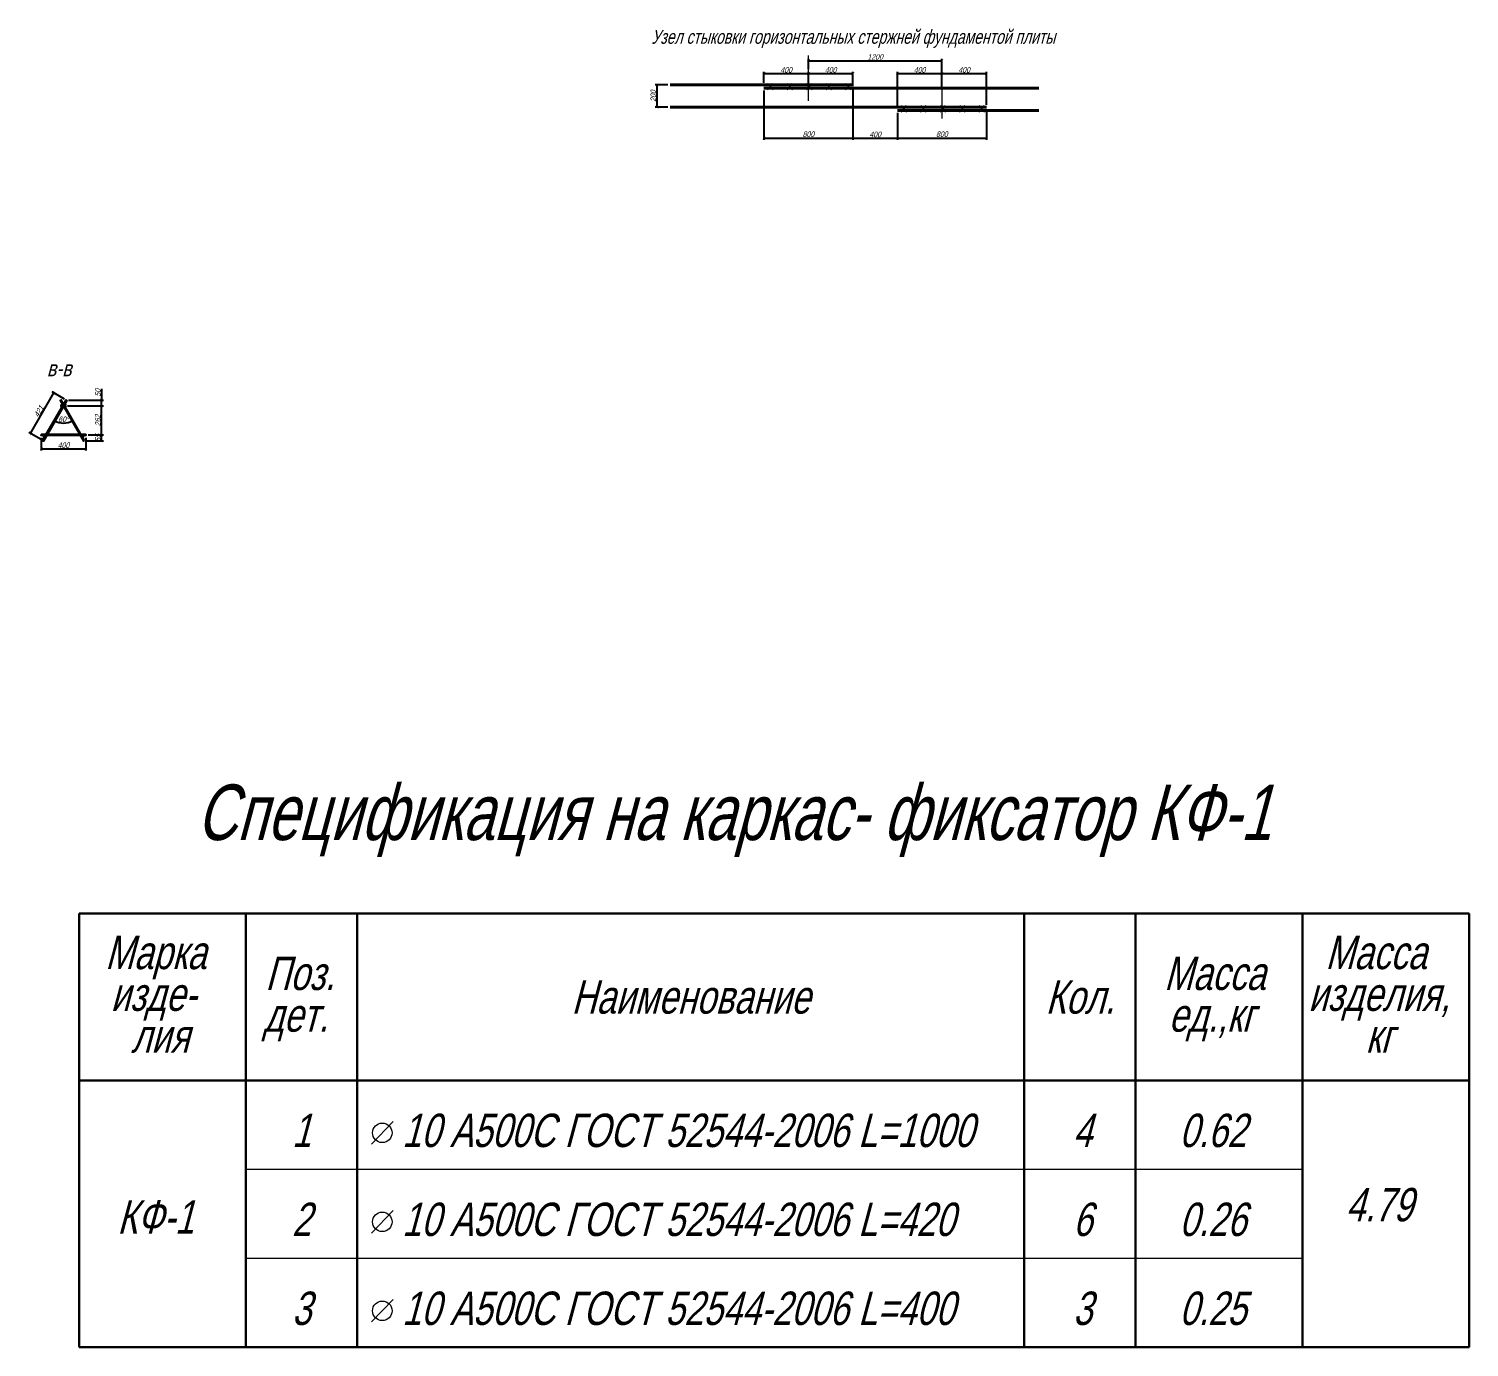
# Model space of a CAD drawing. Header units: millimetres. Extents: x 5929542 to 6152618, y 10240044 to 10382466.
# Drawn here: x 6063278 to 6076229, y 10240044 to 10251901 of the extents above; entities that cross this region are included whole.
import ezdxf
from ezdxf.enums import TextEntityAlignment as Align

# ---------------------------------------------------------------- set-up
doc = ezdxf.new("R2010")
doc.units = ezdxf.units.MM
doc.header["$PDMODE"] = 35
doc.linetypes.add('осевая', pattern=[50.8, 31.75, -6.35, 6.35, -6.35])
doc.layers.get('Defpoints').update_dxf_attribs({"color": 253})
doc.layers.add('CS_UNPLOTTED', color=254, linetype='Continuous', plot=False)
doc.layers.add('KJ_5 размеры Р', color=7, linetype='Continuous', lineweight=9, true_color=0x060000)
for name, color, linetype, lineweight in [('арматура', 7, 'Continuous', 40), ('Оси', 6, 'осевая', 9), ('Основная', 7, 'Continuous', 30), ('Построения', 7, 'Continuous', 13), ('Размеры', 172, 'Continuous', 13), ('Текст', 134, 'Continuous', 13)]:
    doc.layers.add(name, color=color, linetype=linetype, lineweight=lineweight)
doc.styles.add('GOST 2.304', font='mipgost.ttf', dxfattribs={"width": 0.75, "oblique": 15})
doc.dimstyles.new('1k100', dxfattribs={"dimscale": 100, "dimtxt": 2.5, "dimasz": 1.2, "dimexe": 0.8, "dimexo": 1, "dimgap": 0.4, "dimtad": 1, "dimdec": 0, "dimtxsty": 'GOST 2.304', "dimblk": 'ARCHTICK', "dimcen": 2.5, "dimadec": 0, "dimazin": 0, "dimtfac": 1, "dimtdec": 0, "dimtmove": 0, "dimatfit": 3, "dimfxl": 1.25, "dimarcsym": 0})
doc.dimstyles.new('1k25', dxfattribs={"dimscale": 25, "dimtxt": 2.5, "dimasz": 1.2, "dimexe": 0.8, "dimexo": 1, "dimgap": 0.5, "dimtad": 1, "dimdec": 0, "dimtxsty": 'GOST 2.304', "dimblk": 'ARCHTICK', "dimcen": 2.5, "dimadec": 0, "dimazin": 0, "dimtfac": 1, "dimtdec": 0, "dimtmove": 0, "dimatfit": 3, "dimfxl": 1.25, "dimarcsym": 0})

# ---------------------------------------------------------------- blocks, each defined once
blk = doc.blocks.new('_ArchTick')
at = {"color": 0, "linetype": 'ByBlock', "const_width": 0.15}
blk.add_lwpolyline([(-0.5, -0.5), (0.5, 0.5)], dxfattribs=at)
blk = doc.blocks.new('*D603')
at = {"layer": 'Defpoints', "color": 0, "transparency": 16777216}
for p in [(6069888, 10251366), (6070688, 10251072), (6070688, 10250918)]:
    blk.add_point(p, dxfattribs=at)
at = {"layer": 'Размеры', "color": 0, "lineweight": -2, "transparency": 16777216}
for p, q in [((6069888, 10251346), (6069888, 10250902)), ((6070688, 10251052), (6070688, 10250902)), ((6069888, 10250918), (6070688, 10250918))]:
    blk.add_line(p, q, dxfattribs=at)
at = {"layer": 'Размеры', "color": 0, "lineweight": -2, "transparency": 16777216, "xscale": 24, "yscale": 24, "zscale": 24, "rotation": 180}
blk.add_blockref('_ArchTick', (6069888, 10250918), dxfattribs=at)
at = {"layer": 'Размеры', "color": 0, "lineweight": -2, "transparency": 16777216, "xscale": 24, "yscale": 24, "zscale": 24}
blk.add_blockref('_ArchTick', (6070688, 10250918), dxfattribs=at)
at = {"layer": 'Размеры', "color": 0, "transparency": 16777216, "insert": (6070288, 10250953), "char_height": 50, "attachment_point": 5, "style": 'GOST 2.304'}
blk.add_mtext('800', dxfattribs=at)
blk = doc.blocks.new('*D604')
at = {"layer": 'Defpoints', "color": 0, "transparency": 16777216}
for p in [(6071088, 10251166), (6071888, 10251196), (6071888, 10250918)]:
    blk.add_point(p, dxfattribs=at)
at = {"layer": 'Размеры', "color": 0, "lineweight": -2, "transparency": 16777216}
for p, q in [((6071088, 10251146), (6071088, 10250902)), ((6071888, 10251176), (6071888, 10250902)), ((6071088, 10250918), (6071888, 10250918))]:
    blk.add_line(p, q, dxfattribs=at)
at = {"layer": 'Размеры', "color": 0, "lineweight": -2, "transparency": 16777216, "xscale": 24, "yscale": 24, "zscale": 24, "rotation": 180}
blk.add_blockref('_ArchTick', (6071088, 10250918), dxfattribs=at)
at = {"layer": 'Размеры', "color": 0, "lineweight": -2, "transparency": 16777216, "xscale": 24, "yscale": 24, "zscale": 24}
blk.add_blockref('_ArchTick', (6071888, 10250918), dxfattribs=at)
at = {"layer": 'Размеры', "color": 0, "transparency": 16777216, "insert": (6071488, 10250953), "char_height": 50, "attachment_point": 5, "style": 'GOST 2.304'}
blk.add_mtext('800', dxfattribs=at)
blk = doc.blocks.new('*D600')
at = {"layer": 'Defpoints', "color": 0, "ltscale": 20, "transparency": 16777216}
for p in [(6070688, 10251396), (6071088, 10251166), (6071088, 10250918)]:
    blk.add_point(p, dxfattribs=at)
at = {"layer": 'Размеры', "color": 0, "lineweight": -2, "ltscale": 20, "transparency": 16777216}
for p, q in [((6070688, 10251376), (6070688, 10250902)), ((6071088, 10251146), (6071088, 10250902)), ((6070688, 10250918), (6071088, 10250918))]:
    blk.add_line(p, q, dxfattribs=at)
at = {"layer": 'Размеры', "color": 0, "lineweight": -2, "ltscale": 20, "transparency": 16777216, "xscale": 24, "yscale": 24, "zscale": 24, "rotation": 180}
blk.add_blockref('_ArchTick', (6070688, 10250918), dxfattribs=at)
at = {"layer": 'Размеры', "color": 0, "lineweight": -2, "ltscale": 20, "transparency": 16777216, "xscale": 24, "yscale": 24, "zscale": 24}
blk.add_blockref('_ArchTick', (6071088, 10250918), dxfattribs=at)
at = {"layer": 'Размеры', "color": 0, "ltscale": 20, "transparency": 16777216, "insert": (6070888, 10250951), "char_height": 50, "attachment_point": 5, "style": 'GOST 2.304'}
blk.add_mtext('400', dxfattribs=at)
blk = doc.blocks.new('*D608')
at = {"layer": 'Defpoints', "color": 0, "ltscale": 20, "transparency": 16777216}
for p in [(6063775, 10248196), (6063790, 10248248), (6063932, 10248248)]:
    blk.add_point(p, dxfattribs=at)
at = {"layer": 'Размеры', "color": 0, "lineweight": -2, "ltscale": 20, "transparency": 16777216}
for p, q in [((6063795, 10248196), (6063948, 10248196)), ((6063810, 10248248), (6063948, 10248248)), ((6063932, 10248196), (6063932, 10248248))]:
    blk.add_line(p, q, dxfattribs=at)
at = {"layer": 'Размеры', "color": 0, "lineweight": -2, "ltscale": 20, "transparency": 16777216, "xscale": 24, "yscale": 24, "zscale": 24}
for p, rotation in [((6063932, 10248248), 90), ((6063932, 10248196), 270)]:
    blk.add_blockref('_ArchTick', p, dxfattribs=dict(at, rotation=rotation))
at = {"layer": 'Размеры', "color": 0, "ltscale": 20, "transparency": 16777216, "insert": (6063899, 10248222), "char_height": 50, "attachment_point": 5, "rotation": 90, "style": 'GOST 2.304'}
blk.add_mtext('55', dxfattribs=at)
blk = doc.blocks.new('*D609')
at = {"layer": 'Defpoints', "color": 0, "ltscale": 20, "transparency": 16777216}
for p in [(6063605, 10248510), (6063932, 10248510), (6063790, 10248248)]:
    blk.add_point(p, dxfattribs=at)
at = {"layer": 'Размеры', "color": 0, "lineweight": -2, "ltscale": 20, "transparency": 16777216}
for p, q in [((6063625, 10248510), (6063948, 10248510)), ((6063932, 10248248), (6063932, 10248510)), ((6063810, 10248248), (6063948, 10248248))]:
    blk.add_line(p, q, dxfattribs=at)
at = {"layer": 'Размеры', "color": 0, "lineweight": -2, "ltscale": 20, "transparency": 16777216, "xscale": 24, "yscale": 24, "zscale": 24}
for p, rotation in [((6063932, 10248510), 90), ((6063932, 10248248), 270)]:
    blk.add_blockref('_ArchTick', p, dxfattribs=dict(at, rotation=rotation))
at = {"layer": 'Размеры', "color": 0, "ltscale": 20, "transparency": 16777216, "insert": (6063899, 10248379), "char_height": 50, "attachment_point": 5, "rotation": 90, "style": 'GOST 2.304'}
blk.add_mtext('262', dxfattribs=at)
blk = doc.blocks.new('*D610')
at = {"layer": 'Defpoints', "color": 0, "ltscale": 20, "transparency": 16777216}
for p in [(6063616, 10248561), (6063932, 10248561), (6063605, 10248510)]:
    blk.add_point(p, dxfattribs=at)
at = {"layer": 'Размеры', "color": 0, "lineweight": -2, "ltscale": 20, "transparency": 16777216}
for p, q in [((6063636, 10248561), (6063948, 10248561)), ((6063932, 10248663), (6063932, 10248561)), ((6063932, 10248510), (6063932, 10248561)), ((6063625, 10248510), (6063948, 10248510))]:
    blk.add_line(p, q, dxfattribs=at)
at = {"layer": 'Размеры', "color": 0, "lineweight": -2, "ltscale": 20, "transparency": 16777216, "xscale": 24, "yscale": 24, "zscale": 24}
for p, rotation in [((6063932, 10248561), 90), ((6063932, 10248510), 270)]:
    blk.add_blockref('_ArchTick', p, dxfattribs=dict(at, rotation=rotation))
at = {"layer": 'Размеры', "color": 0, "ltscale": 20, "transparency": 16777216, "insert": (6063899, 10248628), "char_height": 50, "attachment_point": 5, "rotation": 90, "style": 'GOST 2.304'}
blk.add_mtext('50', dxfattribs=at)
blk = doc.blocks.new('*D615')
at = {"layer": 'Defpoints', "color": 0, "ltscale": 20, "transparency": 16777216}
for p in [(6063564, 10248561), (6063616, 10248561), (6063563, 10248358), (6063406, 10248196), (6063775, 10248196)]:
    blk.add_point(p, dxfattribs=at)
at = {"layer": 'Размеры', "color": 0, "lineweight": -2, "ltscale": 20, "transparency": 16777216}
blk.add_arc((6063590, 10248515), 160, 240, 300, dxfattribs=at)
at = {"layer": 'Размеры', "color": 0, "lineweight": -2, "ltscale": 20, "transparency": 16777216, "xscale": 24, "yscale": 24, "zscale": 24}
for p, rotation in [((6063510, 10248377), 150.0000000000036), ((6063670, 10248377), 29.99999999999638)]:
    blk.add_blockref('_ArchTick', p, dxfattribs=dict(at, rotation=rotation))
at = {"layer": 'Размеры', "color": 0, "ltscale": 20, "transparency": 16777216, "insert": (6063590, 10248389), "char_height": 50, "attachment_point": 5, "style": 'GOST 2.304'}
blk.add_mtext('60°', dxfattribs=at)
blk = doc.blocks.new('*D616')
at = {"layer": 'Defpoints', "color": 0, "ltscale": 20, "transparency": 16777216}
for p in [(6063502, 10248627), (6063616, 10248561), (6063406, 10248196)]:
    blk.add_point(p, dxfattribs=at)
at = {"layer": 'Размеры', "color": 0, "lineweight": -2, "ltscale": 20, "transparency": 16777216}
for p, q in [((6063292, 10248262), (6063502, 10248627)), ((6063599, 10248571), (6063488, 10248635)), ((6063388, 10248206), (6063278, 10248270))]:
    blk.add_line(p, q, dxfattribs=at)
at = {"layer": 'Размеры', "color": 0, "lineweight": -2, "ltscale": 20, "transparency": 16777216, "xscale": 24, "yscale": 24, "zscale": 24}
for p, rotation in [((6063502, 10248627), 59.99999999992855), ((6063292, 10248262), 239.9999999999285)]:
    blk.add_blockref('_ArchTick', p, dxfattribs=dict(at, rotation=rotation))
at = {"layer": 'Размеры', "color": 0, "ltscale": 20, "transparency": 16777216, "insert": (6063368, 10248461), "char_height": 50, "attachment_point": 5, "rotation": 60, "style": 'GOST 2.304'}
blk.add_mtext('421', dxfattribs=at)
blk = doc.blocks.new('*D617')
at = {"layer": 'Defpoints', "color": 0, "ltscale": 20, "transparency": 16777216}
for p in [(6063390, 10248243), (6063790, 10248243), (6063790, 10248123)]:
    blk.add_point(p, dxfattribs=at)
at = {"layer": 'Размеры', "color": 0, "lineweight": -2, "ltscale": 20, "transparency": 16777216}
for p, q in [((6063390, 10248223), (6063390, 10248107)), ((6063790, 10248223), (6063790, 10248107)), ((6063390, 10248123), (6063790, 10248123))]:
    blk.add_line(p, q, dxfattribs=at)
at = {"layer": 'Размеры', "color": 0, "lineweight": -2, "ltscale": 20, "transparency": 16777216, "xscale": 24, "yscale": 24, "zscale": 24, "rotation": 180}
blk.add_blockref('_ArchTick', (6063390, 10248123), dxfattribs=at)
at = {"layer": 'Размеры', "color": 0, "lineweight": -2, "ltscale": 20, "transparency": 16777216, "xscale": 24, "yscale": 24, "zscale": 24}
blk.add_blockref('_ArchTick', (6063790, 10248123), dxfattribs=at)
at = {"layer": 'Размеры', "color": 0, "ltscale": 20, "transparency": 16777216, "insert": (6063590, 10248156), "char_height": 50, "attachment_point": 5, "style": 'GOST 2.304'}
blk.add_mtext('400', dxfattribs=at)
blk = doc.blocks.new('*D686')
at = {"layer": 'Defpoints', "color": 0, "ltscale": 20, "transparency": 16777216}
for p in [(6064544, 10248558), (6064597, 10248558), (6064543, 10248356), (6064386, 10248193), (6064755, 10248193)]:
    blk.add_point(p, dxfattribs=at)
at = {"layer": 'Размеры', "color": 0, "lineweight": -2, "ltscale": 20, "transparency": 16777216}
blk.add_arc((6064570, 10248513), 160, 240, 300, dxfattribs=at)
at = {"layer": 'Размеры', "color": 0, "lineweight": -2, "ltscale": 20, "transparency": 16777216, "xscale": 24, "yscale": 24, "zscale": 24}
for p, rotation in [((6064491, 10248375), 150.0000000000036), ((6064650, 10248375), 29.99999999999638)]:
    blk.add_blockref('_ArchTick', p, dxfattribs=dict(at, rotation=rotation))
at = {"layer": 'Размеры', "color": 0, "ltscale": 20, "transparency": 16777216, "insert": (6064570, 10248386), "char_height": 50, "attachment_point": 5, "style": 'GOST 2.304'}
blk.add_mtext('60°', dxfattribs=at)
blk = doc.blocks.new('*D692')
at = {"layer": 'Defpoints', "color": 0, "ltscale": 20, "transparency": 16777216}
for p in [(6071488, 10251614), (6070288, 10251519), (6071488, 10251457)]:
    blk.add_point(p, dxfattribs=at)
at = {"layer": 'Размеры', "color": 0, "lineweight": -2, "ltscale": 20, "transparency": 16777216}
for p, q in [((6070288, 10251539), (6070288, 10251630)), ((6070288, 10251614), (6071488, 10251614)), ((6071488, 10251477), (6071488, 10251630))]:
    blk.add_line(p, q, dxfattribs=at)
at = {"layer": 'Размеры', "color": 0, "lineweight": -2, "ltscale": 20, "transparency": 16777216, "xscale": 24, "yscale": 24, "zscale": 24, "rotation": 180}
blk.add_blockref('_ArchTick', (6070288, 10251614), dxfattribs=at)
at = {"layer": 'Размеры', "color": 0, "lineweight": -2, "ltscale": 20, "transparency": 16777216, "xscale": 24, "yscale": 24, "zscale": 24}
blk.add_blockref('_ArchTick', (6071488, 10251614), dxfattribs=at)
at = {"layer": 'Размеры', "color": 0, "ltscale": 20, "transparency": 16777216, "insert": (6070888, 10251647), "char_height": 50, "attachment_point": 5, "style": 'GOST 2.304'}
blk.add_mtext('1200', dxfattribs=at)
blk = doc.blocks.new('*D693')
at = {"layer": 'Defpoints', "color": 0, "ltscale": 20, "transparency": 16777216}
for p in [(6069045, 10251396), (6068926, 10251196), (6069045, 10251196)]:
    blk.add_point(p, dxfattribs=at)
at = {"layer": 'Размеры', "color": 0, "lineweight": -2, "ltscale": 20, "transparency": 16777216}
for p, q in [((6069025, 10251396), (6068910, 10251396)), ((6068926, 10251396), (6068926, 10251196)), ((6069025, 10251196), (6068910, 10251196))]:
    blk.add_line(p, q, dxfattribs=at)
at = {"layer": 'Размеры', "color": 0, "lineweight": -2, "ltscale": 20, "transparency": 16777216, "xscale": 24, "yscale": 24, "zscale": 24}
for p, rotation in [((6068926, 10251396), 90), ((6068926, 10251196), 270)]:
    blk.add_blockref('_ArchTick', p, dxfattribs=dict(at, rotation=rotation))
at = {"layer": 'Размеры', "color": 0, "ltscale": 20, "transparency": 16777216, "insert": (6068893, 10251296), "char_height": 50, "attachment_point": 5, "rotation": 90, "style": 'GOST 2.304'}
blk.add_mtext('200', dxfattribs=at)
blk = doc.blocks.new('*D694')
at = {"layer": 'Defpoints', "color": 0, "ltscale": 20, "transparency": 16777216}
for p in [(6070288, 10251498), (6069888, 10251396), (6070288, 10251396)]:
    blk.add_point(p, dxfattribs=at)
at = {"layer": 'Размеры', "color": 0, "lineweight": -2, "ltscale": 20, "transparency": 16777216}
for p, q in [((6069888, 10251416), (6069888, 10251514)), ((6069888, 10251498), (6070288, 10251498)), ((6070288, 10251416), (6070288, 10251514))]:
    blk.add_line(p, q, dxfattribs=at)
at = {"layer": 'Размеры', "color": 0, "lineweight": -2, "ltscale": 20, "transparency": 16777216, "xscale": 24, "yscale": 24, "zscale": 24, "rotation": 180}
blk.add_blockref('_ArchTick', (6069888, 10251498), dxfattribs=at)
at = {"layer": 'Размеры', "color": 0, "lineweight": -2, "ltscale": 20, "transparency": 16777216, "xscale": 24, "yscale": 24, "zscale": 24}
blk.add_blockref('_ArchTick', (6070288, 10251498), dxfattribs=at)
at = {"layer": 'Размеры', "color": 0, "ltscale": 20, "transparency": 16777216, "insert": (6070088, 10251531), "char_height": 50, "attachment_point": 5, "style": 'GOST 2.304'}
blk.add_mtext('400', dxfattribs=at)
blk = doc.blocks.new('*D695')
at = {"layer": 'Defpoints', "color": 0, "ltscale": 20, "transparency": 16777216}
for p in [(6070688, 10251498), (6070288, 10251361), (6070688, 10251366)]:
    blk.add_point(p, dxfattribs=at)
at = {"layer": 'Размеры', "color": 0, "lineweight": -2, "ltscale": 20, "transparency": 16777216}
for p, q in [((6070288, 10251381), (6070288, 10251514)), ((6070288, 10251498), (6070688, 10251498)), ((6070688, 10251386), (6070688, 10251514))]:
    blk.add_line(p, q, dxfattribs=at)
at = {"layer": 'Размеры', "color": 0, "lineweight": -2, "ltscale": 20, "transparency": 16777216, "xscale": 24, "yscale": 24, "zscale": 24, "rotation": 180}
blk.add_blockref('_ArchTick', (6070288, 10251498), dxfattribs=at)
at = {"layer": 'Размеры', "color": 0, "lineweight": -2, "ltscale": 20, "transparency": 16777216, "xscale": 24, "yscale": 24, "zscale": 24}
blk.add_blockref('_ArchTick', (6070688, 10251498), dxfattribs=at)
at = {"layer": 'Размеры', "color": 0, "ltscale": 20, "transparency": 16777216, "insert": (6070488, 10251531), "char_height": 50, "attachment_point": 5, "style": 'GOST 2.304'}
blk.add_mtext('400', dxfattribs=at)
blk = doc.blocks.new('*D696')
at = {"layer": 'Defpoints', "color": 0, "ltscale": 20, "transparency": 16777216}
for p in [(6071488, 10251498), (6071488, 10251396), (6071088, 10251166)]:
    blk.add_point(p, dxfattribs=at)
at = {"layer": 'Размеры', "color": 0, "lineweight": -2, "ltscale": 20, "transparency": 16777216}
for p, q in [((6071088, 10251186), (6071088, 10251514)), ((6071088, 10251498), (6071488, 10251498)), ((6071488, 10251416), (6071488, 10251514))]:
    blk.add_line(p, q, dxfattribs=at)
at = {"layer": 'Размеры', "color": 0, "lineweight": -2, "ltscale": 20, "transparency": 16777216, "xscale": 24, "yscale": 24, "zscale": 24, "rotation": 180}
blk.add_blockref('_ArchTick', (6071088, 10251498), dxfattribs=at)
at = {"layer": 'Размеры', "color": 0, "lineweight": -2, "ltscale": 20, "transparency": 16777216, "xscale": 24, "yscale": 24, "zscale": 24}
blk.add_blockref('_ArchTick', (6071488, 10251498), dxfattribs=at)
at = {"layer": 'Размеры', "color": 0, "ltscale": 20, "transparency": 16777216, "insert": (6071288, 10251531), "char_height": 50, "attachment_point": 5, "style": 'GOST 2.304'}
blk.add_mtext('400', dxfattribs=at)
blk = doc.blocks.new('*D697')
at = {"layer": 'Defpoints', "color": 0, "ltscale": 20, "transparency": 16777216}
for p in [(6071888, 10251498), (6071488, 10251361), (6071888, 10251196)]:
    blk.add_point(p, dxfattribs=at)
at = {"layer": 'Размеры', "color": 0, "lineweight": -2, "ltscale": 20, "transparency": 16777216}
for p, q in [((6071488, 10251381), (6071488, 10251514)), ((6071488, 10251498), (6071888, 10251498)), ((6071888, 10251216), (6071888, 10251514))]:
    blk.add_line(p, q, dxfattribs=at)
at = {"layer": 'Размеры', "color": 0, "lineweight": -2, "ltscale": 20, "transparency": 16777216, "xscale": 24, "yscale": 24, "zscale": 24, "rotation": 180}
blk.add_blockref('_ArchTick', (6071488, 10251498), dxfattribs=at)
at = {"layer": 'Размеры', "color": 0, "lineweight": -2, "ltscale": 20, "transparency": 16777216, "xscale": 24, "yscale": 24, "zscale": 24}
blk.add_blockref('_ArchTick', (6071888, 10251498), dxfattribs=at)
at = {"layer": 'Размеры', "color": 0, "ltscale": 20, "transparency": 16777216, "insert": (6071688, 10251531), "char_height": 50, "attachment_point": 5, "style": 'GOST 2.304'}
blk.add_mtext('400', dxfattribs=at)
blk = doc.blocks.new('выавыава')
at = {"layer": 'CS_UNPLOTTED', "ltscale": 100}
for points in [[(6064381.5, 10248195.8), (6064592.2, 10248560.8), (6064600.8, 10248555.8), (6064390.1, 10248190.8)], [(6064759.2, 10248195.8), (6064548.5, 10248560.8), (6064539.8, 10248555.8), (6064750.5, 10248190.8)], [(6064370.3, 10248250.9), (6064770.3, 10248250.9), (6064770.3, 10248240.9), (6064370.3, 10248240.9)]]:
    blk.add_lwpolyline(points, close=True, dxfattribs=at)
at = {"layer": 'арматура'}
for points in [[(6064385.8, 10248193.3), (6064596.5, 10248558.3)], [(6064754.9, 10248193.3), (6064544.1, 10248558.3)], [(6064370.3, 10248245.9), (6064770.3, 10248245.9)]]:
    blk.add_lwpolyline(points, dxfattribs=at)
for centre in [(6064555.9, 10248507.9), (6064584.8, 10248507.9), (6064398.7, 10248235.8), (6064741.8, 10248235.9)]:
    blk.add_circle(centre, 5, dxfattribs=at)
at = {"layer": 'Размеры', "ltscale": 20}
dim = blk.add_angular_dim_2l(base=(6064542.6, 10248355.8), line1=((6064754.9, 10248193.3), (6064544.1, 10248558.3)), line2=((6064385.8, 10248193.3), (6064596.5, 10248558.3)), dimstyle='1k100', override={"dimscale": 20}, dxfattribs=at)
dim.commit()
dim.dimension.update_dxf_attribs({"geometry": '*D686', "text_midpoint": (6064570.3, 10248386.4)})

msp = doc.modelspace()

# ---------------------------------------------------------------- linework, layer by layer
at = {"layer": 'CS_UNPLOTTED', "ltscale": 100}
for points in [[(6063401.40097, 10248198.07924), (6063612.13563, 10248563.08237), (6063620.79588, 10248558.08237), (6063410.06123, 10248193.07924)], [(6063779.14594, 10248198.07924), (6063568.41128, 10248563.08237), (6063559.75103, 10248558.08237), (6063770.48568, 10248193.07924)]]:
    msp.add_lwpolyline(points, close=True, dxfattribs=at)
at = {"layer": 'KJ_5 размеры Р'}
for p, q in [((6065229.06248, 10241643.92675), (6074729.06248, 10241643.92675)), ((6065229.06248, 10240843.92675), (6074729.06248, 10240843.92675))]:
    msp.add_line(p, q, dxfattribs=at)
at = {"layer": 'арматура', "ltscale": 20}
for p, q in [((6069045.13608, 10251395.77648), (6070687.7121, 10251395.77648)), ((6069887.7121, 10251365.77648), (6072359.6596, 10251365.77648)), ((6069045.13608, 10251195.77648), (6071887.7121, 10251195.77648)), ((6071087.7121, 10251165.77648), (6072359.6596, 10251165.77648))]:
    msp.add_line(p, q, dxfattribs=at)
at = {"layer": 'арматура'}
for points in [[(6063405.7311, 10248195.57924), (6063616.46576, 10248560.58237)], [(6063774.81581, 10248195.57924), (6063564.08116, 10248560.58237)]]:
    msp.add_lwpolyline(points, dxfattribs=at)
for centre in [(6063575.8397, 10248510.21597), (6063604.70721, 10248510.21597)]:
    msp.add_circle(centre, 5, dxfattribs=at)
at = {"layer": 'Оси', "ltscale": 100}
for p, q in [((6070287.7121, 10251252.4531), (6070287.7121, 10251659.58138)), ((6071487.7121, 10251597.74189), (6071487.7121, 10251095.77613))]:
    msp.add_line(p, q, dxfattribs=at)
at = {"layer": 'Основная', "linetype": 'Continuous'}
for p, q in [((6063729.06248, 10243943.92675), (6063729.06248, 10240043.92675)), ((6063729.06248, 10243943.92675), (6076229.06248, 10243943.92675)), ((6065229.06248, 10243943.92675), (6065229.06248, 10240043.92675)), ((6066229.06248, 10243943.92675), (6066229.06248, 10240043.92675)), ((6072229.06248, 10243943.92675), (6072229.06248, 10240043.92675)), ((6073229.06248, 10243943.92675), (6073229.06248, 10240043.92675)), ((6074729.06248, 10243943.92675), (6074729.06248, 10240043.92675)), ((6076229.06248, 10243943.92675), (6076229.06248, 10240043.92675)), ((6063729.06248, 10241643.92675), (6063729.06248, 10242443.92675)), ((6063729.06248, 10242443.92675), (6076229.06248, 10242443.92675)), ((6065229.06248, 10241643.92675), (6065229.06248, 10242443.92675)), ((6066229.06248, 10241643.92675), (6066229.06248, 10242443.92675)), ((6072229.06248, 10241643.92675), (6072229.06248, 10242443.92675)), ((6073229.06248, 10241644.54445), (6073229.06248, 10242444.54445)), ((6073229.06248, 10241643.92675), (6073229.06248, 10242443.92675)), ((6074729.06248, 10241644.54445), (6074729.06248, 10242444.54445)), ((6074729.06248, 10241643.92675), (6074729.06248, 10242443.92675)), ((6076229.06248, 10241643.92675), (6076229.06248, 10242443.92675)), ((6063729.06248, 10240043.92675), (6076229.06248, 10240043.92675))]:
    msp.add_line(p, q, dxfattribs=at)
at = {"layer": 'Построения', "ltscale": 100}
for p, q in [((6069920.98487, 10251409.76625), (6069970.94636, 10251352.58751)), ((6069920.98487, 10251352.58751), (6069970.94636, 10251409.76625)), ((6070095.98487, 10251409.76625), (6070145.94636, 10251352.58751)), ((6070095.98487, 10251352.58751), (6070145.94636, 10251409.76625)), ((6070270.98487, 10251409.76625), (6070320.94636, 10251352.58751)), ((6070270.98487, 10251352.58751), (6070320.94636, 10251409.76625)), ((6070445.98487, 10251409.76625), (6070495.94636, 10251352.58751)), ((6070445.98487, 10251352.58751), (6070495.94636, 10251409.76625)), ((6070620.98487, 10251409.76625), (6070670.94636, 10251352.58751)), ((6070620.98487, 10251352.58751), (6070670.94636, 10251409.76625)), ((6071120.98487, 10251209.76625), (6071170.94636, 10251152.58751)), ((6071120.98487, 10251152.58751), (6071170.94636, 10251209.76625)), ((6071295.98487, 10251209.76625), (6071345.94636, 10251152.58751)), ((6071295.98487, 10251152.58751), (6071345.94636, 10251209.76625)), ((6071470.98487, 10251209.76625), (6071520.94636, 10251152.58751)), ((6071470.98487, 10251152.58751), (6071520.94636, 10251209.76625)), ((6071645.98487, 10251209.76625), (6071695.94636, 10251152.58751)), ((6071645.98487, 10251152.58751), (6071695.94636, 10251209.76625)), ((6071820.98487, 10251209.76625), (6071870.94636, 10251152.58751)), ((6071820.98487, 10251152.58751), (6071870.94636, 10251209.76625))]:
    msp.add_line(p, q, dxfattribs=at)
at = {"layer": 'Текст'}
for p, q in [((6066552.38896, 10242072.58077), (6066359.01959, 10241870.57179)), ((6066552.38896, 10241272.58077), (6066359.01959, 10241070.57179)), ((6066552.38896, 10240472.58077), (6066359.01959, 10240270.57179))]:
    msp.add_line(p, q, dxfattribs=at)
for centre in [(6066455.70428, 10241971.57628), (6066455.70428, 10241171.57628), (6066455.70428, 10240371.57628)]:
    msp.add_circle(centre, 87.82949, dxfattribs=at)

# ---------------------------------------------------------------- block references
msp.add_blockref('выавыава', (-980.05088, 2.3019))

# ---------------------------------------------------------------- texts
at = {"layer": 'Текст', "ltscale": 20, "style": 'GOST 2.304', "oblique": 15, "width": 0.75}
msp.add_text('Узел стыковки горизонтальных стержней фундаментой плиты', height=125, dxfattribs=at).set_placement((6070690.9639, 10251766.14065), align=Align.CENTER)
at = {"layer": 'Текст', "ltscale": 20, "style": 'GOST 2.304', "oblique": 15, "width": 0.85}
msp.add_text('в-в', height=140, dxfattribs=at).set_placement((6063662.06138, 10248775.95585), align=Align.RIGHT)
at = {"layer": 'Текст', "style": 'GOST 2.304', "oblique": 15, "width": 0.77}
for s, p in [('Марка', (6063963.43748, 10243443.92675)), ('Масса ', (6074935.31248, 10243443.92675)), ('Поз.', (6065404.06248, 10243256.42675)), ('Масса', (6073485.31248, 10243256.42675)), ('изде-', (6064013.43748, 10243068.92675)), ('изделия,', (6074782.18748, 10243068.92675)), ('дет.', (6065388.43748, 10242881.42675)), ('ед.,кг', (6073525.93748, 10242881.42675)), ('лия', (6064197.81248, 10242693.92675)), ('кг', (6075297.81248, 10242693.92675)), ('10 A500С ГОСТ 52544-2006 L=1000', (6066633.65723, 10241843.92675)), ('КФ-1', (6064072.74157, 10241066.02388)), ('10 A500С ГОСТ 52544-2006 L=420', (6066633.65723, 10241043.92675)), ('10 A500С ГОСТ 52544-2006 L=400', (6066633.65723, 10240243.92675))]:
    msp.add_text(s, height=300, dxfattribs=at).set_placement(p)
for s, p in [('Наименование', (6069229.06248, 10243193.92675)), ('Кол.', (6072729.06248, 10243193.92675))]:
    msp.add_text(s, height=300, dxfattribs=at).set_placement(p, align=Align.MIDDLE_CENTER)
for s, p in [('1', (6065815.07669, 10241843.92675)), ('4', (6072837.86612, 10241843.92675)), ('0.62', (6074223.87651, 10241843.92675)), ('4.79', (6075720.21607, 10241176.2035)), ('2', (6065815.07669, 10241043.92675)), ('6', (6072837.86612, 10241043.92675)), ('0.26', (6074223.87651, 10241043.92675)), ('3', (6065815.07669, 10240243.92675)), ('3', (6072837.86612, 10240243.92675)), ('0.25', (6074223.87651, 10240243.92675))]:
    msp.add_text(s, height=300, dxfattribs=at).set_placement(p, align=Align.RIGHT)
at = {"layer": 'Текст', "ltscale": 100, "insert": (6074448.94924, 10245104.53743), "char_height": 500, "attachment_point": 3, "style": 'GOST 2.304'}
msp.add_mtext_dynamic_manual_height_columns('Спецификация на каркас- фиксатор КФ-1', width=22280.0367856, gutter_width=25, heights=[0], dxfattribs=at)

# ---------------------------------------------------------------- dimensions: what is measured, and where the dimension line sits
at = {"layer": 'Размеры', "ltscale": 20}
for base, p1, p2, picture, middle in [((6071487.7121, 10251614.43295), (6070287.7121, 10251519.20351), (6071487.7121, 10251457.36402), '*D692', (6070887.7121, 10251647.43295)), ((6070287.7121, 10251497.56367), (6069887.7121, 10251395.77648), (6070287.7121, 10251395.77648), '*D694', (6070087.7121, 10251530.56367)), ((6070687.7121, 10251497.56367), (6070287.7121, 10251360.93094), (6070687.7121, 10251365.77648), '*D695', (6070487.7121, 10251530.56367)), ((6071487.7121, 10251497.56367), (6071087.7121, 10251165.77648), (6071487.7121, 10251395.77648), '*D696', (6071287.7121, 10251530.56367)), ((6071887.7121, 10251497.56367), (6071487.7121, 10251360.93094), (6071887.7121, 10251195.77648), '*D697', (6071687.7121, 10251530.56367)), ((6071087.7121, 10250918.00705), (6070687.7121, 10251395.77648), (6071087.7121, 10251165.77648), '*D600', (6070887.7121, 10250951.00705))]:
    dim = msp.add_linear_dim(base=base, p1=p1, p2=p2, dimstyle='1k100', override={"dimscale": 20}, dxfattribs=at)
    dim.commit()
    dim.dimension.update_dxf_attribs({"geometry": picture, "text_midpoint": middle})
for base, p1, p2, override, picture, middle in [((6068925.99726, 10251195.77648), (6069045.13608, 10251395.77648), (6069045.13608, 10251195.77648), {"dimscale": 20}, '*D693', (6068892.99726, 10251295.77648)), ((6063931.86531, 10248510.21597), (6063790.2665, 10248248.21493), (6063604.70721, 10248510.21597), {"dimscale": 20, "dimtmove": 1}, '*D609', (6063898.86531, 10248379.21545))]:
    dim = msp.add_linear_dim(base=base, p1=p1, p2=p2, angle=90, dimstyle='1k100', override=override, dxfattribs=at)
    dim.commit()
    dim.dimension.update_dxf_attribs({"geometry": picture, "text_midpoint": middle})
at = {"layer": 'Размеры'}
for base, p1, p2, override, picture, middle in [((6070687.7121, 10250918.00705), (6069887.7121, 10251365.77648), (6070687.7121, 10251072.02771), {"dimscale": 20, "dimblk1": 'ArchTick', "dimblk2": 'ArchTick', "dimsah": 1}, '*D603', (6070287.7121, 10250953.00705)), ((6071887.7121, 10250918.00705), (6071087.7121, 10251165.77648), (6071887.7121, 10251195.77648), {"dimscale": 20, "dimlfac": 1, "dimtxsty": 'GOST 2.304', "dimblk1": 'ArchTick', "dimblk2": 'ArchTick', "dimsah": 1, "dimtmove": 0, "dimtolj": 0}, '*D604', (6071487.7121, 10250953.00705))]:
    dim = msp.add_linear_dim(base=base, p1=p1, p2=p2, dimstyle='1k25', override=override, dxfattribs=at)
    dim.commit()
    dim.dimension.update_dxf_attribs({"geometry": picture, "text_midpoint": middle})
at = {"layer": 'Размеры', "ltscale": 20}
for p1, p2, distance, picture, middle in [((6063405.7311, 10248195.57924), (6063616.46576, 10248560.58237), 131.85527, '*D616', (6063368.32958, 10248460.50844)), ((6063390.28041, 10248243.21493), (6063789.79683, 10248243.21493), -120.16547, '*D617', (6063590.03862, 10248156.04947))]:
    dim = msp.add_aligned_dim(p1=p1, p2=p2, distance=distance, dimstyle='1k100', override={"dimscale": 20}, dxfattribs=at)
    dim.commit()
    dim.dimension.update_dxf_attribs({"geometry": picture, "text_midpoint": middle})
dim = msp.add_angular_dim_2l(base=(6063562.56656, 10248358.08233), line1=((6063774.81581, 10248195.57924), (6063564.08116, 10248560.58237)), line2=((6063405.7311, 10248195.57924), (6063616.46576, 10248560.58237)), dimstyle='1k100', override={"dimscale": 20}, dxfattribs=at)
dim.commit()
dim.dimension.update_dxf_attribs({"geometry": '*D615', "text_midpoint": (6063590.27346, 10248388.65829)})
for base, p1, p2, override, picture, middle in [((6063931.86531, 10248560.58237), (6063604.70721, 10248510.21597), (6063616.46576, 10248560.58237), {"dimscale": 20, "dimtmove": 1}, '*D610', (6063931.86531, 10248627.75257)), ((6063931.86531, 10248248.21493), (6063774.81581, 10248195.57924), (6063790.2665, 10248248.21493), {"dimscale": 20, "dimrnd": 5}, '*D608', (6063931.86531, 10248221.89709))]:
    dim = msp.add_linear_dim(base=base, p1=p1, p2=p2, angle=90, dimstyle='1k100', override=override, dxfattribs=at)
    dim.commit()
    dim.dimension.update_dxf_attribs({"geometry": picture, "text_midpoint": middle, "dimtype": 160})

doc.saveas('drawing.dxf')
